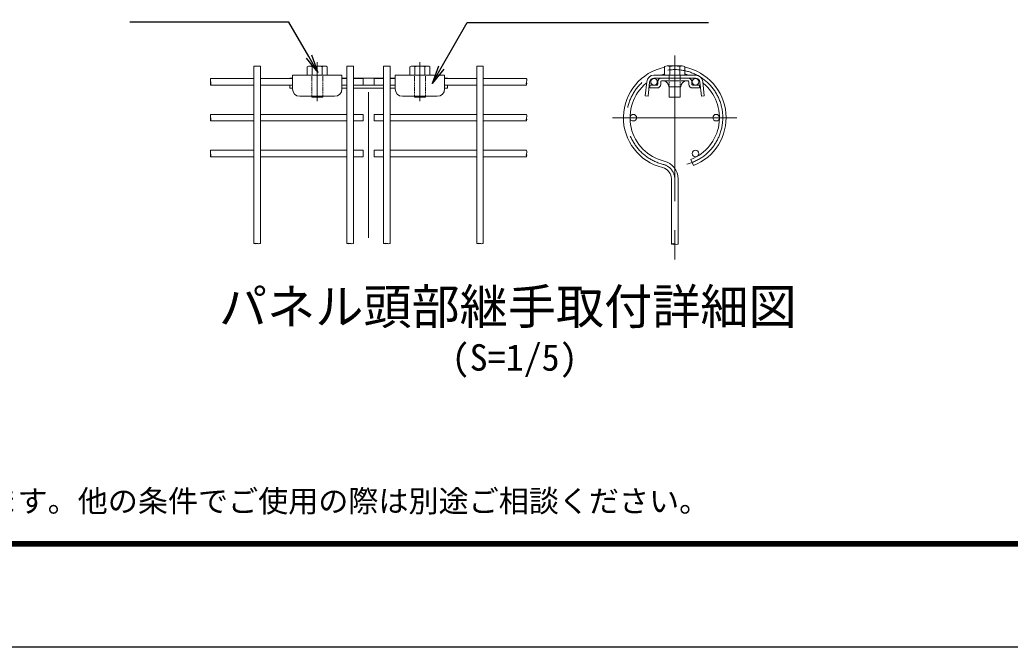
# Model space of a CAD drawing. Units: millimetres, scale not verified, with parts at other scales. Extents: x -4200 to 4200, y -2970 to 2970.
# Drawn here: x -2552 to -392, y -2970 to -1602 of the extents above; entities that cross this region are included whole.
import ezdxf
from ezdxf.enums import TextEntityAlignment as Align

# ---------------------------------------------------------------- set-up
doc = ezdxf.new("R2010")
doc.units = ezdxf.units.MM
doc.header["$LTSCALE"] = 10
doc.linetypes.add('USER1', pattern=[50.8, 31.75, -6.35, 6.35, -6.35])
doc.linetypes.add('USER2', pattern=[0.375, 0.25, -0.125])
for name, color, linetype, lineweight in [('0-1_D-STR3', 3, 'Continuous', 13), ('0-2_D-BMK', 2, 'USER1', 13), ('0-4_D-STR2', 7, 'Continuous', 13), ('0-7_D-STR-TXT', 7, 'Continuous', 25), ('0-D_D-TTL', 7, 'Continuous', 25)]:
    doc.layers.add(name, color=color, linetype=linetype, lineweight=lineweight)
doc.layers.add('0-8_D-TTL-TXT', color=7, linetype='Continuous')
doc.styles.add('ＭＳ ゴシック', font='')
doc.styles.get('ＭＳ ゴシック').set_extended_font_data('MS Gothic')

# ---------------------------------------------------------------- blocks, each defined once
blk = doc.blocks.new('MLeader6')
at = {"layer": '0-7_D-STR-TXT'}
blk.add_line((-1627.23, -1710.02), (-1653, -1741.32), dxfattribs=at)
for points in [[(-1633, -1706.68), (-1576.12, -1608.15), (-1056.88, -1608.15), (-1049.68, -1608.15)], [(-1638.78, -1703.35), (-1653, -1741.32), (-1633, -1706.68)]]:
    blk.add_lwpolyline(points, dxfattribs=at)
blk = doc.blocks.new('MLeader7')
at = {"layer": '0-7_D-STR-TXT'}
blk.add_line((-1916.12, -1678.83), (-1901.89, -1716.8), dxfattribs=at)
for points in [[(-1921.89, -1682.16), (-1965.2, -1607.15), (-2304.77, -1607.15), (-2311.97, -1607.15)], [(-1927.67, -1685.49), (-1901.89, -1716.8), (-1921.89, -1682.16)]]:
    blk.add_lwpolyline(points, dxfattribs=at)

msp = doc.modelspace()

# ---------------------------------------------------------------- linework, layer by layer
at = {"layer": '0-1_D-STR3'}
for p, q in [((-1925.46, -1722.86), (-1925.46, -1704.33)), ((-1919.95, -1702.86), (-1886.91, -1702.86)), ((-1914.44, -1722.86), (-1914.44, -1704.33)), ((-1892.42, -1722.86), (-1892.42, -1704.33)), ((-1881.4, -1704.33), (-1881.4, -1722.86)), ((-1701.48, -1722.86), (-1701.48, -1704.33)), ((-1695.98, -1702.86), (-1662.94, -1702.86)), ((-1690.47, -1722.86), (-1690.47, -1704.33)), ((-1668.44, -1722.86), (-1668.44, -1704.33)), ((-1657.43, -1704.33), (-1657.43, -1722.86)), ((-1145.6, -1722.74), (-1145.6, -1704.21)), ((-1140.09, -1702.74), (-1107.06, -1702.74)), ((-1134.59, -1722.74), (-1134.59, -1704.21)), ((-1112.56, -1722.74), (-1112.56, -1704.21)), ((-1101.55, -1704.21), (-1101.55, -1722.74)), ((-1957.43, -1722.86), (-1957.43, -1752.86)), ((-1957.43, -1722.86), (-1849.43, -1722.86)), ((-1925.46, -1722.86), (-1881.4, -1722.86)), ((-1923.43, -1722.86), (-1883.43, -1722.86)), ((-1849.43, -1722.86), (-1849.43, -1752.86)), ((-1733.43, -1722.86), (-1733.43, -1752.86)), ((-1733.43, -1722.86), (-1625.43, -1722.86)), ((-1701.48, -1722.86), (-1657.43, -1722.86)), ((-1699.46, -1722.86), (-1659.46, -1722.86)), ((-1699.43, -1722.86), (-1659.43, -1722.86)), ((-1625.43, -1722.86), (-1625.43, -1752.86)), ((-1168.87, -1722.74), (-1078.23, -1722.74)), ((-1145.6, -1722.74), (-1101.55, -1722.74)), ((-1963.43, -1729.26), (-1957.43, -1729.26)), ((-1963.43, -1730.06), (-1963.43, -1729.26)), ((-1963.43, -1744.46), (-1957.43, -1744.46)), ((-1963.43, -1750.86), (-1963.43, -1744.46)), ((-1849.43, -1729.26), (-1838.6, -1729.26)), ((-1838.6, -1744.46), (-1849.43, -1744.46)), ((-1849.43, -1744.46), (-1838.6, -1744.46)), ((-1824.2, -1729.26), (-1758.66, -1729.26)), ((-1824.2, -1744.46), (-1758.6, -1744.46)), ((-1744.2, -1729.26), (-1733.43, -1729.26)), ((-1625.43, -1729.26), (-1619.43, -1729.26)), ((-1625.43, -1744.46), (-1619.43, -1744.46)), ((-1619.43, -1729.26), (-1619.43, -1730.06)), ((-1619.43, -1744.46), (-1619.43, -1750.86)), ((-1184.79, -1737.13), (-1187.92, -1768.09)), ((-1178.42, -1737.77), (-1181.55, -1768.74)), ((-1177.55, -1744.34), (-1162.15, -1744.34)), ((-1177.55, -1744.34), (-1177.55, -1750.74)), ((-1168.87, -1729.14), (-1078.23, -1729.14)), ((-1160.55, -1737.14), (-1160.55, -1742.74)), ((-1154.15, -1737.14), (-1154.15, -1742.74)), ((-1152.55, -1735.54), (-1094.55, -1735.54)), ((-1136.75, -1747.93), (-1110.35, -1747.93)), ((-1135.55, -1770.74), (-1135.55, -1747.93)), ((-1111.55, -1770.74), (-1111.55, -1747.93)), ((-1092.95, -1737.14), (-1092.95, -1742.74)), ((-1086.55, -1737.14), (-1086.55, -1742.74)), ((-1084.95, -1744.34), (-1069.55, -1744.34)), ((-1069.55, -1744.34), (-1069.55, -1750.74)), ((-1062.31, -1737.13), (-1059.18, -1768.09)), ((-1963.43, -1750.86), (-1957.43, -1750.86)), ((-1941.43, -1768.86), (-1865.43, -1768.86)), ((-1915.4, -1770.86), (-1915.4, -1768.86)), ((-1915.4, -1770.86), (-1891.4, -1770.86)), ((-1891.4, -1770.86), (-1891.4, -1768.86)), ((-1849.43, -1750.86), (-1838.6, -1750.86)), ((-1824.2, -1750.86), (-1758.6, -1750.86)), ((-1744.2, -1750.86), (-1733.43, -1750.86)), ((-1717.43, -1768.86), (-1641.43, -1768.86)), ((-1691.43, -1770.86), (-1691.43, -1768.86)), ((-1691.43, -1770.86), (-1667.43, -1770.86)), ((-1667.43, -1770.86), (-1667.43, -1768.86)), ((-1625.43, -1750.86), (-1619.43, -1750.86)), ((-1187.92, -1768.09), (-1181.55, -1768.74)), ((-1177.55, -1750.74), (-1162.15, -1750.74)), ((-1135.55, -1770.74), (-1111.55, -1770.74)), ((-1084.95, -1750.74), (-1069.55, -1750.74))]:
    msp.add_line(p, q, dxfattribs=at)
at = {"layer": '0-1_D-STR3', "linetype": 'USER2'}
for p, q in [((-1915.4, -1768.86), (-1915.4, -1722.86)), ((-1891.4, -1768.86), (-1891.4, -1722.86)), ((-1691.43, -1768.86), (-1691.43, -1722.86)), ((-1667.43, -1768.86), (-1667.43, -1722.86)), ((-1135.55, -1747.93), (-1135.55, -1722.74)), ((-1111.55, -1747.93), (-1111.55, -1722.74))]:
    msp.add_line(p, q, dxfattribs=at)
at = {"layer": '0-1_D-STR3'}
for points in [[(-1733.43, -1744.46), (-1744.2, -1744.46), (-1733.43, -1744.46)], [(-1068.68, -1737.77), (-1065.55, -1768.74), (-1059.18, -1768.09)]]:
    msp.add_lwpolyline(points, dxfattribs=at)
for centre, radius, start, end in [((-1919.95, -1713.87), 11.01, 60, 120), ((-1903.43, -1744.69), 41.84, 74.73852, 105.26148), ((-1886.91, -1713.87), 11.01, 60, 120), ((-1695.98, -1713.87), 11.01, 60, 120), ((-1679.46, -1744.69), 41.84, 74.73852, 105.26148), ((-1662.94, -1713.87), 11.01, 60, 120), ((-1140.09, -1713.75), 11.01, 60, 120), ((-1123.58, -1744.57), 41.84, 74.73852, 105.26148), ((-1107.06, -1713.75), 11.01, 60, 120), ((-1168.87, -1738.74), 16, 90, 174.23211), ((-1078.23, -1738.74), 16, 5.76789, 90), ((-1168.87, -1738.74), 9.6, 90, 174.23211), ((-1162.15, -1742.74), 1.6, 270, 0), ((-1162.15, -1742.74), 8, 270, 0), ((-1152.55, -1737.14), 8, 90, 180), ((-1152.55, -1737.14), 1.6, 90, 180), ((-1149.55, -1747.93), 12.8, 0, 75.52068), ((-1097.55, -1747.93), 12.8, 104.47932, 180), ((-1094.55, -1737.14), 8, 0, 90), ((-1094.55, -1737.14), 1.6, 0, 90), ((-1084.95, -1742.74), 8, 180, 270), ((-1084.95, -1742.74), 1.6, 180, 270), ((-1078.23, -1738.74), 9.6, 5.76789, 90), ((-1941.43, -1752.86), 16, 180, 270), ((-1865.43, -1752.86), 16, 270, 0), ((-1717.43, -1752.86), 16, 180, 270), ((-1641.43, -1752.86), 16, 270, 0)]:
    msp.add_arc(centre, radius, start, end, dxfattribs=at)
at = {"layer": '0-2_D-BMK'}
for p, q in [((-1123.55, -1679.95), (-1123.55, -2136.31)), ((-1903.4, -1779.61), (-1903.4, -1694.59)), ((-1679.43, -1779.61), (-1679.43, -1694.59)), ((-1791.43, -2077.28), (-1791.43, -1717.7)), ((-987.95, -1815.55), (-1259.15, -1815.55))]:
    msp.add_line(p, q, dxfattribs=at)
for centre, radius, start, end in [((-1123.55, -1815.55), 104.8, 284.7, 256.20952), ((-1156.35, -1949.18), 32.8, 0, 76.20952)]:
    msp.add_arc(centre, radius, start, end, dxfattribs=at)
at = {"layer": '0-4_D-STR2'}
for p, q in [((-2027.28, -1703.55), (-2041.68, -1703.55)), ((-2041.68, -1703.55), (-2041.68, -2089.84)), ((-2027.28, -1703.55), (-2027.28, -2089.84)), ((-1824.2, -1703.55), (-1838.6, -1703.55)), ((-1838.6, -1703.55), (-1838.6, -2089.84)), ((-1824.2, -1703.55), (-1824.2, -2089.84)), ((-1744.2, -1703.55), (-1758.6, -1703.55)), ((-1758.6, -1703.55), (-1758.6, -2089.84)), ((-1744.2, -1703.55), (-1744.2, -2089.84)), ((-1541.12, -1703.55), (-1555.52, -1703.55)), ((-1555.52, -1703.55), (-1555.52, -2089.84)), ((-1541.12, -1703.55), (-1541.12, -2089.84)), ((-2041.68, -1730.06), (-2135.95, -1730.06)), ((-2041.68, -1744.46), (-2135.95, -1744.46)), ((-1957.43, -1730.06), (-2027.28, -1730.06)), ((-1963.43, -1744.46), (-2027.28, -1744.46)), ((-1838.6, -1730.06), (-1849.43, -1730.06)), ((-1803.4, -1730.06), (-1824.2, -1730.06)), ((-1803.4, -1744.46), (-1824.2, -1744.46)), ((-1803.4, -1730.06), (-1803.4, -1744.46)), ((-1779.46, -1730.06), (-1758.66, -1730.06)), ((-1733.43, -1730.06), (-1744.2, -1730.06)), ((-1555.52, -1730.06), (-1625.43, -1730.06)), ((-1555.52, -1744.46), (-1619.43, -1744.46)), ((-1446.78, -1730.06), (-1541.12, -1730.06)), ((-1446.78, -1744.46), (-1541.12, -1744.46)), ((-2041.68, -1808.35), (-2135.95, -1808.35)), ((-1838.6, -1808.35), (-2027.28, -1808.35)), ((-1803.4, -1808.35), (-1824.2, -1808.35)), ((-1803.4, -1808.35), (-1803.4, -1822.75)), ((-1779.46, -1808.35), (-1758.66, -1808.35)), ((-1555.52, -1808.35), (-1744.2, -1808.35)), ((-1446.78, -1808.35), (-1541.12, -1808.35)), ((-2041.68, -1822.75), (-2135.95, -1822.75)), ((-1838.6, -1822.75), (-2027.28, -1822.75)), ((-1803.4, -1822.75), (-1824.2, -1822.75)), ((-1555.52, -1822.75), (-1744.2, -1822.75)), ((-1446.78, -1822.75), (-1541.12, -1822.75)), ((-2041.68, -1886.63), (-2135.95, -1886.63)), ((-2041.68, -1901.03), (-2135.95, -1901.03)), ((-1838.6, -1886.63), (-2027.28, -1886.63)), ((-1838.6, -1901.03), (-2027.28, -1901.03)), ((-1803.4, -1886.63), (-1824.2, -1886.63)), ((-1803.4, -1901.03), (-1824.2, -1901.03)), ((-1803.4, -1886.63), (-1803.4, -1901.03)), ((-1779.46, -1886.63), (-1758.66, -1886.63)), ((-1779.46, -1886.63), (-1779.46, -1901.03)), ((-1779.46, -1901.03), (-1758.66, -1901.03)), ((-1555.52, -1886.63), (-1744.2, -1886.63)), ((-1555.52, -1901.03), (-1744.2, -1901.03)), ((-1446.78, -1886.63), (-1541.12, -1886.63)), ((-1446.78, -1901.03), (-1541.12, -1901.03)), ((-1088.18, -1906.51), (-1082.96, -1919.93)), ((-1130.75, -1949.18), (-1130.75, -2090.89)), ((-1116.35, -1949.18), (-1116.35, -2090.96))]:
    msp.add_line(p, q, dxfattribs=at)
for points in [[(-1779.46, -1730.06), (-1779.46, -1744.46), (-1758.66, -1744.46)], [(-1779.46, -1808.35), (-1779.46, -1822.75), (-1758.66, -1822.75)]]:
    msp.add_lwpolyline(points, dxfattribs=at)
for centre in [(-1168.75, -1737.26), (-1078.35, -1737.26), (-1213.95, -1815.55), (-1033.15, -1815.55), (-1078.35, -1893.83)]:
    msp.add_circle(centre, 7.2, dxfattribs=at)
for centre, radius, start, end in [((-1123.55, -1815.55), 112, 101.35516, 256.20952), ((-1123.55, -1815.55), 112, 291.25, 78.67181), ((-1123.55, -1815.55), 97.6, 103.05813, 108.02633), ((-1123.55, -1815.55), 97.6, 71.97367, 76.97302), ((-1123.55, -1815.55), 97.6, 129.43822, 256.20952), ((-1123.55, -1815.55), 97.6, 117.71481, 123.37821), ((-1123.55, -1815.55), 97.6, 291.25, 50.56178), ((-1123.55, -1815.55), 97.6, 56.62179, 62.28519), ((-1156.35, -1949.18), 40, 0, 76.20952), ((-1156.35, -1949.18), 25.6, 0, 76.20952)]:
    msp.add_arc(centre, radius, start, end, dxfattribs=at)
for centre, major_axis, ratio, start_param, end_param in [((-2135.95, -1733.66), (0, -3.6), 0.114898, 3.1414937, 6.283185), ((-1446.91, -1733.66), (0, -3.6), 0.114898, 0.0000003, 3.1416916), ((-2135.95, -1811.95), (0, -3.6), 0.114898, 3.1414937, 6.283185), ((-1446.91, -1811.95), (0, -3.6), 0.114898, 0.0000003, 3.1416916), ((-2135.95, -1890.23), (0, -3.6), 0.114898, 3.1414937, 6.283185), ((-1446.91, -1890.23), (0, -3.6), 0.114898, 0.0000003, 3.1416916), ((-2030.87, -2089.83), (-3.6, 0), 0.114898, 0.0000003, 3.1416916), ((-1827.8, -2089.83), (-3.6, 0), 0.114898, 0.0000003, 3.1416916), ((-1747.8, -2089.83), (-3.6, 0), 0.114898, 0.0000003, 3.1416916), ((-1544.72, -2089.83), (-3.6, 0), 0.114898, 0.0000003, 3.1416916), ((-1119.94, -2090.89), (3.6, 0), 0.246642, 3.1415927, 6.2053633)]:
    msp.add_ellipse(centre, major_axis=major_axis, ratio=ratio, start_param=start_param, end_param=end_param, dxfattribs=at)
for centre, major_axis, ratio in [((-2135.95, -1740.86), (0, -3.6), 0.114898), ((-1446.91, -1740.86), (0, 3.6), 0.114898), ((-2135.95, -1819.15), (0, -3.6), 0.114898), ((-1446.91, -1819.15), (0, 3.6), 0.114898), ((-2135.95, -1897.44), (0, -3.6), 0.114898), ((-1446.91, -1897.44), (0, 3.6), 0.114898), ((-2038.08, -2089.83), (-3.6, 0), 0.114898), ((-1835, -2089.83), (-3.6, 0), 0.114898), ((-1755, -2089.83), (-3.6, 0), 0.114898), ((-1551.92, -2089.83), (-3.6, 0), 0.114898), ((-1127.14, -2090.89), (3.6, 0), 0.246642)]:
    msp.add_ellipse(centre, major_axis=major_axis, ratio=ratio, dxfattribs=at)
at = {"layer": '0-D_D-TTL', "color": 2}
msp.add_lwpolyline([(-4199.62, 2970), (4200.38, 2970), (4200.38, -2970), (-4199.62, -2970)], close=True, dxfattribs=at)
at = {"layer": '0-D_D-TTL'}
for points in [[(-3929.62, 2750), (3930.38, 2750), (3930.38, -2750), (-3929.62, -2750)], [(-3927.12, 2747.5), (3927.88, 2747.5), (3927.88, -2747.5), (-3927.12, -2747.5)], [(-3924.62, 2745), (3925.38, 2745), (3925.38, -2745), (-3924.62, -2745)], [(-3922.12, 2742.5), (3922.88, 2742.5), (3922.88, -2742.5), (-3922.12, -2742.5)], [(-3919.62, 2740), (3920.38, 2740), (3920.38, -2740), (-3919.62, -2740)]]:
    msp.add_lwpolyline(points, close=True, dxfattribs=at)

# ---------------------------------------------------------------- block references
at = {"layer": '0-7_D-STR-TXT'}
for name in ['MLeader7', 'MLeader6']:
    msp.add_blockref(name, (0, 0), dxfattribs=at)

# ---------------------------------------------------------------- texts
at = {"layer": '0-7_D-STR-TXT', "style": 'ＭＳ ゴシック'}
msp.add_text('※本商品はGLへの設置を基準としております。他の条件でご使用の際は別途ご相談ください。', height=48.09, dxfattribs=at).set_placement((-3803.16, -2689.87), align=Align.BOTTOM_LEFT)
at = {"layer": '0-8_D-TTL-TXT', "style": 'ＭＳ ゴシック'}
for s, height, p in [('パネル頭部継手取付詳細図', 76.98, (-2117.76, -2289.03)), ('(S=1/5)', 57.7, (-1610.14, -2384.47))]:
    msp.add_text(s, height=height, dxfattribs=at).set_placement(p, align=Align.BOTTOM_LEFT)

doc.saveas('drawing.dxf')
